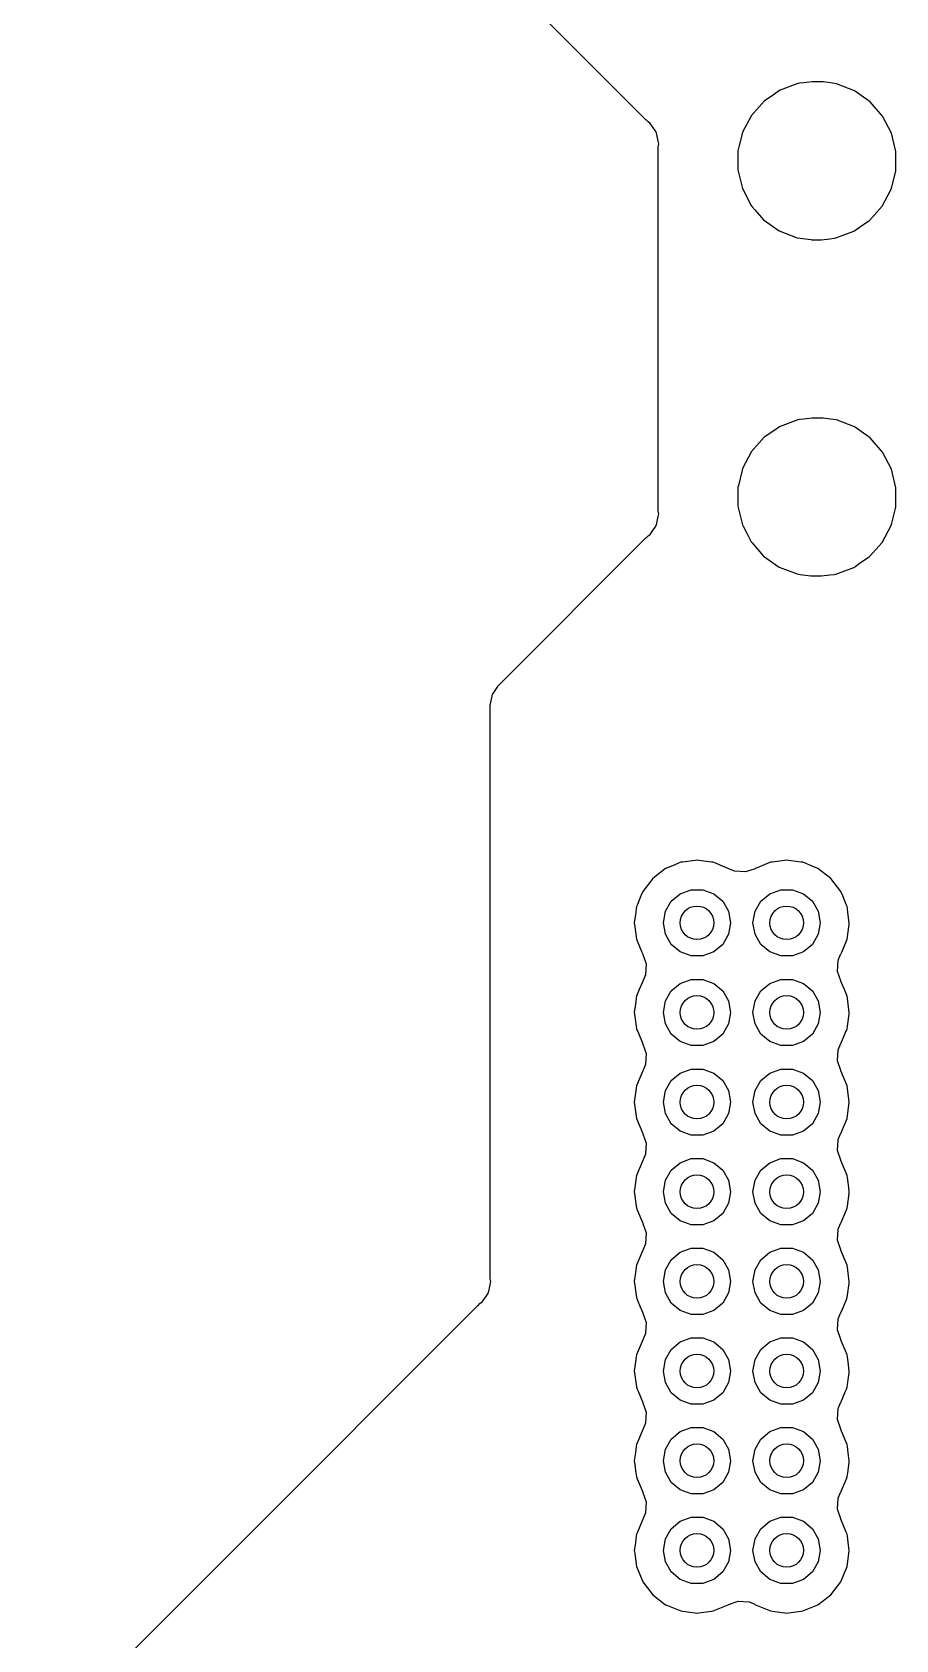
# Model space of a CAD drawing. Extents: x 0.99 to 4.24, y -7.27 to -4.02.
# Drawn here: x 1.03 to 1.334, y -5.716 to -5.152 of the extents above; entities that cross this region are included whole.
import ezdxf

# ---------------------------------------------------------------- set-up
doc = ezdxf.new("R2010")
doc.units = 0
doc.header["$MEASUREMENT"] = 0
doc.layers.add('BLACK', color=7, linetype='CONTINUOUS')

msp = doc.modelspace()

# ---------------------------------------------------------------- linework, layer by layer
at = {"layer": 'BLACK', "linetype": 'CONTINUOUS'}
for p, q in [((1.24585, -5.18247), (1.19404, -5.13066)), ((1.29101, -5.17343), (1.28743, -5.17589)), ((1.29247, -5.17243), (1.29101, -5.17343)), ((1.29296, -5.17209), (1.29247, -5.17243)), ((1.29247, -5.17243), (1.29247, -5.17243)), ((1.29924, -5.16972), (1.29296, -5.17209)), ((1.29984, -5.16964), (1.29924, -5.16972)), ((1.30134, -5.16946), (1.29984, -5.16964)), ((1.29984, -5.16964), (1.29984, -5.16964)), ((1.30422, -5.16911), (1.30134, -5.16946)), ((1.30773, -5.16911), (1.30422, -5.16911)), ((1.30806, -5.16916), (1.30773, -5.16911)), ((1.31065, -5.1695), (1.30806, -5.16916)), ((1.30806, -5.16916), (1.30806, -5.16916)), ((1.31285, -5.16979), (1.31065, -5.1695)), ((1.31911, -5.17223), (1.31285, -5.16979)), ((1.3246, -5.17609), (1.31911, -5.17223)), ((1.28743, -5.17589), (1.28296, -5.1809)), ((1.32901, -5.18115), (1.3246, -5.17609)), ((1.24589, -5.1825), (1.24585, -5.18247)), ((1.24657, -5.18318), (1.24589, -5.1825)), ((1.24738, -5.18372), (1.24657, -5.18318)), ((1.24793, -5.18454), (1.24738, -5.18372)), ((1.24905, -5.18622), (1.24793, -5.18454)), ((1.28296, -5.1809), (1.27982, -5.18684)), ((1.33209, -5.18711), (1.32901, -5.18115)), ((1.2496, -5.18704), (1.24905, -5.18622)), ((1.24905, -5.18622), (1.24905, -5.18622)), ((1.25018, -5.18996), (1.2496, -5.18704)), ((1.25037, -5.19094), (1.25018, -5.18996)), ((1.25018, -5.18996), (1.25018, -5.18996)), ((1.27967, -5.18742), (1.27854, -5.19193)), ((1.27968, -5.18742), (1.27967, -5.18742)), ((1.27982, -5.18684), (1.27968, -5.18742)), ((1.33366, -5.19364), (1.33209, -5.18711)), ((1.25018, -5.19191), (1.25037, -5.19094)), ((1.25018, -5.19286), (1.25018, -5.19191)), ((1.25018, -5.19291), (1.25018, -5.19286)), ((1.25018, -5.3189), (1.25018, -5.19291)), ((1.27818, -5.19427), (1.27815, -5.20006)), ((1.27819, -5.19335), (1.27818, -5.19395)), ((1.27818, -5.19395), (1.27818, -5.19395)), ((1.27818, -5.19395), (1.27818, -5.19427)), ((1.27854, -5.19193), (1.27819, -5.19335)), ((1.33363, -5.19946), (1.33366, -5.19434)), ((1.33366, -5.19434), (1.33366, -5.19364)), ((1.27815, -5.20006), (1.27972, -5.20659)), ((1.33221, -5.20601), (1.33348, -5.20093)), ((1.33348, -5.20093), (1.33363, -5.20035)), ((1.33348, -5.20093), (1.33348, -5.20093)), ((1.33363, -5.20035), (1.33363, -5.19946)), ((1.27972, -5.20659), (1.2828, -5.21255)), ((1.32885, -5.2128), (1.33199, -5.20686)), ((1.33199, -5.20686), (1.33221, -5.20601)), ((1.2828, -5.21255), (1.28319, -5.21301)), ((1.28319, -5.21301), (1.28319, -5.21301)), ((1.28319, -5.21301), (1.28419, -5.21415)), ((1.32438, -5.21781), (1.32885, -5.2128)), ((1.28419, -5.21415), (1.28721, -5.21761)), ((1.28721, -5.21761), (1.2927, -5.22147)), ((1.32141, -5.21985), (1.32438, -5.21781)), ((1.2927, -5.22147), (1.29896, -5.22391)), ((1.29896, -5.22391), (1.30005, -5.22406)), ((1.30005, -5.22406), (1.30375, -5.22454)), ((1.30759, -5.22459), (1.31048, -5.22424)), ((1.31048, -5.22424), (1.31197, -5.22406)), ((1.31197, -5.22406), (1.31257, -5.22398)), ((1.31197, -5.22406), (1.31197, -5.22406)), ((1.31257, -5.22398), (1.31885, -5.22161)), ((1.31885, -5.22161), (1.31955, -5.22113)), ((1.31955, -5.22113), (1.32141, -5.21985)), ((1.30375, -5.22454), (1.30375, -5.22454)), ((1.30375, -5.22454), (1.30408, -5.22459)), ((1.30408, -5.22459), (1.30759, -5.22459)), ((1.29144, -5.29124), (1.28743, -5.294)), ((1.29247, -5.29054), (1.29144, -5.29124)), ((1.29296, -5.2902), (1.29247, -5.29054)), ((1.29247, -5.29054), (1.29247, -5.29054)), ((1.29924, -5.28783), (1.29296, -5.2902)), ((1.29984, -5.28776), (1.29924, -5.28783)), ((1.30134, -5.28757), (1.29984, -5.28776)), ((1.29984, -5.28776), (1.29984, -5.28776)), ((1.30422, -5.28722), (1.30134, -5.28757)), ((1.30773, -5.28722), (1.30422, -5.28722)), ((1.30806, -5.28727), (1.30773, -5.28722)), ((1.31072, -5.28762), (1.30806, -5.28727)), ((1.30806, -5.28727), (1.30806, -5.28727)), ((1.31285, -5.2879), (1.31072, -5.28762)), ((1.31911, -5.29034), (1.31285, -5.2879)), ((1.3246, -5.2942), (1.31911, -5.29034)), ((1.28743, -5.294), (1.28296, -5.29901)), ((1.32901, -5.29926), (1.3246, -5.2942)), ((1.28296, -5.29901), (1.27982, -5.30495)), ((1.33209, -5.30522), (1.32901, -5.29926)), ((1.27967, -5.30553), (1.27833, -5.31088)), ((1.27968, -5.30553), (1.27967, -5.30553)), ((1.27982, -5.30495), (1.27968, -5.30553)), ((1.33366, -5.31175), (1.33209, -5.30522)), ((1.27818, -5.31259), (1.27815, -5.31817)), ((1.27819, -5.31146), (1.27818, -5.31206)), ((1.27818, -5.31206), (1.27818, -5.31206)), ((1.27818, -5.31206), (1.27818, -5.31259)), ((1.27833, -5.31088), (1.27819, -5.31146)), ((1.33363, -5.31757), (1.33366, -5.31235)), ((1.33366, -5.31235), (1.33366, -5.31175)), ((1.25018, -5.31895), (1.25018, -5.3189)), ((1.25018, -5.3199), (1.25018, -5.31895)), ((1.25037, -5.32087), (1.25018, -5.3199)), ((1.27815, -5.31817), (1.27972, -5.3247)), ((1.33221, -5.32412), (1.33348, -5.31904)), ((1.33348, -5.31904), (1.33363, -5.31846)), ((1.33348, -5.31904), (1.33348, -5.31904)), ((1.33363, -5.31846), (1.33363, -5.31757)), ((1.2485, -5.32642), (1.24905, -5.32559)), ((1.24905, -5.32559), (1.2496, -5.32478)), ((1.24905, -5.32559), (1.24905, -5.32559)), ((1.2496, -5.32478), (1.25018, -5.32185)), ((1.25018, -5.32185), (1.25037, -5.32087)), ((1.25018, -5.32185), (1.25018, -5.32185)), ((1.27972, -5.3247), (1.27999, -5.32523)), ((1.27999, -5.32523), (1.27999, -5.32523)), ((1.27999, -5.32523), (1.28126, -5.32768)), ((1.32885, -5.33091), (1.33199, -5.32497)), ((1.33199, -5.32497), (1.33221, -5.32412)), ((1.19404, -5.38115), (1.24585, -5.32934)), ((1.24585, -5.32934), (1.24589, -5.32931)), ((1.24589, -5.32931), (1.24657, -5.32863)), ((1.24657, -5.32863), (1.24738, -5.32809)), ((1.24738, -5.32809), (1.2485, -5.32642)), ((1.28126, -5.32768), (1.2828, -5.33067)), ((1.2828, -5.33067), (1.28319, -5.33112)), ((1.28319, -5.33112), (1.28319, -5.33112)), ((1.28319, -5.33112), (1.28444, -5.33255)), ((1.32438, -5.33592), (1.32885, -5.33091)), ((1.28444, -5.33255), (1.28721, -5.33572)), ((1.28721, -5.33572), (1.2927, -5.33958)), ((1.3208, -5.33838), (1.32438, -5.33592)), ((1.2927, -5.33958), (1.29896, -5.34202)), ((1.29896, -5.34202), (1.30005, -5.34217)), ((1.30005, -5.34217), (1.30375, -5.34265)), ((1.30375, -5.34265), (1.30375, -5.34265)), ((1.30375, -5.34265), (1.30408, -5.3427)), ((1.30408, -5.3427), (1.30759, -5.3427)), ((1.30759, -5.3427), (1.31048, -5.34235)), ((1.31048, -5.34235), (1.31197, -5.34217)), ((1.31197, -5.34217), (1.31257, -5.34209)), ((1.31197, -5.34217), (1.31197, -5.34217)), ((1.31257, -5.34209), (1.31885, -5.33972)), ((1.31885, -5.33972), (1.31955, -5.33924)), ((1.31955, -5.33924), (1.3208, -5.33838)), ((1.19188, -5.38439), (1.19404, -5.38115)), ((1.19112, -5.3882), (1.19188, -5.38439)), ((1.19112, -5.58858), (1.19112, -5.3882)), ((1.25574, -5.44427), (1.25277, -5.4455)), ((1.25748, -5.44355), (1.25574, -5.44427)), ((1.25808, -5.4433), (1.25748, -5.44355)), ((1.25748, -5.44355), (1.25748, -5.44355)), ((1.25873, -5.44321), (1.25808, -5.4433)), ((1.26313, -5.44263), (1.25873, -5.44321)), ((1.25873, -5.44321), (1.25873, -5.44321)), ((1.26378, -5.44255), (1.26313, -5.44263)), ((1.26443, -5.44263), (1.26378, -5.44255)), ((1.26883, -5.44321), (1.26443, -5.44263)), ((1.26948, -5.4433), (1.26883, -5.44321)), ((1.26883, -5.44321), (1.26883, -5.44321)), ((1.27008, -5.44355), (1.26948, -5.4433)), ((1.27273, -5.44464), (1.27008, -5.44355)), ((1.27008, -5.44355), (1.27008, -5.44355)), ((1.27479, -5.4455), (1.27273, -5.44464)), ((1.28897, -5.44355), (1.28487, -5.44525)), ((1.28958, -5.4433), (1.28897, -5.44355)), ((1.28897, -5.44355), (1.28897, -5.44355)), ((1.29022, -5.44321), (1.28958, -5.4433)), ((1.29463, -5.44263), (1.29022, -5.44321)), ((1.29022, -5.44321), (1.29022, -5.44321)), ((1.29528, -5.44255), (1.29463, -5.44263)), ((1.29592, -5.44263), (1.29528, -5.44255)), ((1.30033, -5.44321), (1.29592, -5.44263)), ((1.30097, -5.4433), (1.30033, -5.44321)), ((1.30033, -5.44321), (1.30033, -5.44321)), ((1.30158, -5.44355), (1.30097, -5.4433)), ((1.30423, -5.44464), (1.30158, -5.44355)), ((1.30158, -5.44355), (1.30158, -5.44355)), ((1.30629, -5.4455), (1.30423, -5.44464)), ((1.24821, -5.449), (1.24471, -5.45356)), ((1.25277, -5.4455), (1.24821, -5.449)), ((1.27496, -5.44563), (1.27479, -5.4455)), ((1.27695, -5.44645), (1.27496, -5.44563)), ((1.28083, -5.44671), (1.27695, -5.44645)), ((1.28417, -5.44557), (1.28083, -5.44671)), ((1.28427, -5.4455), (1.28417, -5.44557)), ((1.28487, -5.44525), (1.28427, -5.4455)), ((1.31085, -5.449), (1.30629, -5.4455)), ((1.31434, -5.45356), (1.31085, -5.449)), ((1.24406, -5.45512), (1.24283, -5.4581)), ((1.24471, -5.45356), (1.24406, -5.45512)), ((1.25473, -5.45697), (1.25787, -5.45434)), ((1.25787, -5.45434), (1.26173, -5.45294)), ((1.26173, -5.45294), (1.26583, -5.45294)), ((1.26583, -5.45294), (1.26969, -5.45434)), ((1.26969, -5.45434), (1.27283, -5.45697)), ((1.28623, -5.45697), (1.28937, -5.45434)), ((1.28937, -5.45434), (1.29322, -5.45294)), ((1.29322, -5.45294), (1.29733, -5.45294)), ((1.29733, -5.45294), (1.30118, -5.45434)), ((1.30118, -5.45434), (1.30432, -5.45697)), ((1.31499, -5.45512), (1.31434, -5.45356)), ((1.31623, -5.4581), (1.31499, -5.45512)), ((1.24224, -5.46094), (1.24176, -5.46457)), ((1.24243, -5.45952), (1.24224, -5.46094)), ((1.24251, -5.45887), (1.24243, -5.45952)), ((1.24243, -5.45952), (1.24243, -5.45952)), ((1.24283, -5.4581), (1.24251, -5.45887)), ((1.25197, -5.46457), (1.25268, -5.46053)), ((1.25268, -5.46053), (1.25473, -5.45697)), ((1.27283, -5.45697), (1.27488, -5.46053)), ((1.27488, -5.46053), (1.27559, -5.46457)), ((1.28346, -5.46457), (1.28418, -5.46053)), ((1.28418, -5.46053), (1.28623, -5.45697)), ((1.30432, -5.45697), (1.30637, -5.46053)), ((1.30637, -5.46053), (1.30709, -5.46457)), ((1.31654, -5.45887), (1.31623, -5.4581)), ((1.31663, -5.45952), (1.31654, -5.45887)), ((1.31682, -5.46094), (1.31663, -5.45952)), ((1.31663, -5.45952), (1.31663, -5.45952)), ((1.31729, -5.46457), (1.31682, -5.46094)), ((1.24176, -5.46457), (1.24185, -5.46521)), ((1.24185, -5.46521), (1.24229, -5.46861)), ((1.25268, -5.46861), (1.25197, -5.46457)), ((1.27559, -5.46457), (1.27488, -5.46861)), ((1.28418, -5.46861), (1.28346, -5.46457)), ((1.30709, -5.46457), (1.30637, -5.46861)), ((1.31676, -5.46861), (1.31721, -5.46521)), ((1.31721, -5.46521), (1.31729, -5.46457)), ((1.24229, -5.46861), (1.24251, -5.47027)), ((1.24251, -5.47027), (1.24276, -5.47087)), ((1.24276, -5.47087), (1.24276, -5.47087)), ((1.24276, -5.47087), (1.24443, -5.4749)), ((1.25473, -5.47216), (1.25268, -5.46861)), ((1.25787, -5.4748), (1.25473, -5.47216)), ((1.27283, -5.47216), (1.26969, -5.4748)), ((1.27488, -5.46861), (1.27283, -5.47216)), ((1.28623, -5.47216), (1.28418, -5.46861)), ((1.28937, -5.4748), (1.28623, -5.47216)), ((1.30432, -5.47216), (1.30118, -5.4748)), ((1.30637, -5.46861), (1.30432, -5.47216)), ((1.31462, -5.4749), (1.31629, -5.47087)), ((1.31629, -5.47087), (1.31654, -5.47027)), ((1.31629, -5.47087), (1.31629, -5.47087)), ((1.31654, -5.47027), (1.31676, -5.46861)), ((1.24443, -5.4749), (1.24471, -5.47558)), ((1.24471, -5.47558), (1.24478, -5.47567)), ((1.24478, -5.47567), (1.24592, -5.47901)), ((1.26173, -5.4762), (1.25787, -5.4748)), ((1.26583, -5.4762), (1.26173, -5.4762)), ((1.26969, -5.4748), (1.26583, -5.4762)), ((1.29322, -5.4762), (1.28937, -5.4748)), ((1.29733, -5.4762), (1.29322, -5.4762)), ((1.30118, -5.4748), (1.29733, -5.4762)), ((1.31314, -5.48162), (1.31339, -5.47774)), ((1.31339, -5.47774), (1.31422, -5.47574)), ((1.31422, -5.47574), (1.31434, -5.47558)), ((1.31434, -5.47558), (1.31462, -5.4749)), ((1.24566, -5.48289), (1.24484, -5.48489)), ((1.24592, -5.47901), (1.24566, -5.48289)), ((1.31427, -5.48496), (1.31314, -5.48162)), ((1.24348, -5.48802), (1.24251, -5.49036)), ((1.24446, -5.48566), (1.24348, -5.48802)), ((1.24471, -5.48505), (1.24446, -5.48566)), ((1.24446, -5.48566), (1.24446, -5.48566)), ((1.24484, -5.48489), (1.24471, -5.48505)), ((1.25268, -5.49202), (1.25473, -5.48847)), ((1.25473, -5.48847), (1.25787, -5.48583)), ((1.25787, -5.48583), (1.26173, -5.48443)), ((1.26173, -5.48443), (1.26583, -5.48443)), ((1.26583, -5.48443), (1.26969, -5.48583)), ((1.26969, -5.48583), (1.27283, -5.48847)), ((1.27283, -5.48847), (1.27488, -5.49202)), ((1.28418, -5.49202), (1.28623, -5.48847)), ((1.28623, -5.48847), (1.28937, -5.48583)), ((1.28937, -5.48583), (1.29322, -5.48443)), ((1.29322, -5.48443), (1.29733, -5.48443)), ((1.29733, -5.48443), (1.30118, -5.48583)), ((1.30118, -5.48583), (1.30432, -5.48847)), ((1.30432, -5.48847), (1.30637, -5.49202)), ((1.31434, -5.48505), (1.31427, -5.48496)), ((1.31459, -5.48566), (1.31434, -5.48505)), ((1.31557, -5.48802), (1.31459, -5.48566)), ((1.31459, -5.48566), (1.31459, -5.48566)), ((1.31654, -5.49036), (1.31557, -5.48802)), ((1.24215, -5.4931), (1.24176, -5.49606)), ((1.24243, -5.49101), (1.24215, -5.4931)), ((1.24251, -5.49036), (1.24243, -5.49101)), ((1.24243, -5.49101), (1.24243, -5.49101)), ((1.25197, -5.49606), (1.25268, -5.49202)), ((1.27488, -5.49202), (1.27559, -5.49606)), ((1.28346, -5.49606), (1.28418, -5.49202)), ((1.30637, -5.49202), (1.30709, -5.49606)), ((1.31663, -5.49101), (1.31654, -5.49036)), ((1.3169, -5.4931), (1.31663, -5.49101)), ((1.31663, -5.49101), (1.31663, -5.49101)), ((1.31729, -5.49606), (1.3169, -5.4931)), ((1.24176, -5.49606), (1.24185, -5.49671)), ((1.24185, -5.49671), (1.2424, -5.50089)), ((1.2424, -5.50089), (1.24251, -5.50176)), ((1.25268, -5.5001), (1.25197, -5.49606)), ((1.25473, -5.50365), (1.25268, -5.5001)), ((1.27488, -5.5001), (1.27283, -5.50365)), ((1.27559, -5.49606), (1.27488, -5.5001)), ((1.28418, -5.5001), (1.28346, -5.49606)), ((1.28623, -5.50365), (1.28418, -5.5001)), ((1.30637, -5.5001), (1.30432, -5.50365)), ((1.30709, -5.49606), (1.30637, -5.5001)), ((1.31654, -5.50176), (1.31666, -5.50089)), ((1.31666, -5.50089), (1.31721, -5.49671)), ((1.31721, -5.49671), (1.31729, -5.49606)), ((1.24251, -5.50176), (1.24276, -5.50237)), ((1.24276, -5.50237), (1.24276, -5.50237)), ((1.24276, -5.50237), (1.24294, -5.50279)), ((1.24294, -5.50279), (1.24471, -5.50707)), ((1.25787, -5.50629), (1.25473, -5.50365)), ((1.26173, -5.50769), (1.25787, -5.50629)), ((1.26969, -5.50629), (1.26583, -5.50769)), ((1.27283, -5.50365), (1.26969, -5.50629)), ((1.28937, -5.50629), (1.28623, -5.50365)), ((1.29322, -5.50769), (1.28937, -5.50629)), ((1.30118, -5.50629), (1.29733, -5.50769)), ((1.30432, -5.50365), (1.30118, -5.50629)), ((1.31434, -5.50707), (1.31612, -5.50279)), ((1.31612, -5.50279), (1.31629, -5.50237)), ((1.31629, -5.50237), (1.31654, -5.50176)), ((1.31629, -5.50237), (1.31629, -5.50237)), ((1.24471, -5.50707), (1.24478, -5.50717)), ((1.24478, -5.50717), (1.24592, -5.51051)), ((1.24592, -5.51051), (1.24566, -5.51439)), ((1.26583, -5.50769), (1.26173, -5.50769)), ((1.29733, -5.50769), (1.29322, -5.50769)), ((1.31314, -5.51311), (1.31339, -5.50923)), ((1.31339, -5.50923), (1.31422, -5.50724)), ((1.31422, -5.50724), (1.31434, -5.50707)), ((1.24471, -5.51655), (1.24251, -5.52186)), ((1.24484, -5.51638), (1.24471, -5.51655)), ((1.24566, -5.51439), (1.24484, -5.51638)), ((1.25473, -5.51997), (1.25787, -5.51733)), ((1.25787, -5.51733), (1.26173, -5.51593)), ((1.26173, -5.51593), (1.26583, -5.51593)), ((1.26583, -5.51593), (1.26969, -5.51733)), ((1.26969, -5.51733), (1.27283, -5.51997)), ((1.28623, -5.51997), (1.28937, -5.51733)), ((1.28937, -5.51733), (1.29322, -5.51593)), ((1.29322, -5.51593), (1.29733, -5.51593)), ((1.29733, -5.51593), (1.30118, -5.51733)), ((1.30118, -5.51733), (1.30432, -5.51997)), ((1.31427, -5.51645), (1.31314, -5.51311)), ((1.31434, -5.51655), (1.31427, -5.51645)), ((1.31654, -5.52186), (1.31434, -5.51655)), ((1.24251, -5.52186), (1.24176, -5.52756)), ((1.25197, -5.52756), (1.25268, -5.52352)), ((1.25268, -5.52352), (1.25473, -5.51997)), ((1.27283, -5.51997), (1.27488, -5.52352)), ((1.27488, -5.52352), (1.27559, -5.52756)), ((1.28346, -5.52756), (1.28418, -5.52352)), ((1.28418, -5.52352), (1.28623, -5.51997)), ((1.30432, -5.51997), (1.30637, -5.52352)), ((1.30637, -5.52352), (1.30709, -5.52756)), ((1.31729, -5.52756), (1.31654, -5.52186)), ((1.24176, -5.52756), (1.24251, -5.53326)), ((1.25268, -5.5316), (1.25197, -5.52756)), ((1.27559, -5.52756), (1.27488, -5.5316)), ((1.28418, -5.5316), (1.28346, -5.52756)), ((1.30709, -5.52756), (1.30637, -5.5316)), ((1.31654, -5.53326), (1.31729, -5.52756)), ((1.24251, -5.53326), (1.24471, -5.53857)), ((1.25473, -5.53515), (1.25268, -5.5316)), ((1.27488, -5.5316), (1.27283, -5.53515)), ((1.28623, -5.53515), (1.28418, -5.5316)), ((1.30637, -5.5316), (1.30432, -5.53515)), ((1.31434, -5.53857), (1.31654, -5.53326)), ((1.24471, -5.53857), (1.24478, -5.53866)), ((1.24478, -5.53866), (1.24592, -5.54201)), ((1.25787, -5.53779), (1.25473, -5.53515)), ((1.26173, -5.53919), (1.25787, -5.53779)), ((1.26583, -5.53919), (1.26173, -5.53919)), ((1.26969, -5.53779), (1.26583, -5.53919)), ((1.27283, -5.53515), (1.26969, -5.53779)), ((1.28937, -5.53779), (1.28623, -5.53515)), ((1.29322, -5.53919), (1.28937, -5.53779)), ((1.29733, -5.53919), (1.29322, -5.53919)), ((1.30118, -5.53779), (1.29733, -5.53919)), ((1.30432, -5.53515), (1.30118, -5.53779)), ((1.31339, -5.54073), (1.31422, -5.53874)), ((1.31422, -5.53874), (1.31434, -5.53857)), ((1.24566, -5.54589), (1.24484, -5.54788)), ((1.24592, -5.54201), (1.24566, -5.54589)), ((1.31314, -5.54461), (1.31339, -5.54073)), ((1.31427, -5.54795), (1.31314, -5.54461)), ((1.24471, -5.54805), (1.24251, -5.55336)), ((1.24484, -5.54788), (1.24471, -5.54805)), ((1.25268, -5.55502), (1.25473, -5.55146)), ((1.25473, -5.55146), (1.25787, -5.54883)), ((1.25787, -5.54883), (1.26173, -5.54742)), ((1.26173, -5.54742), (1.26583, -5.54742)), ((1.26583, -5.54742), (1.26969, -5.54883)), ((1.26969, -5.54883), (1.27283, -5.55146)), ((1.27283, -5.55146), (1.27488, -5.55502)), ((1.28418, -5.55502), (1.28623, -5.55146)), ((1.28623, -5.55146), (1.28937, -5.54883)), ((1.28937, -5.54883), (1.29322, -5.54742)), ((1.29322, -5.54742), (1.29733, -5.54742)), ((1.29733, -5.54742), (1.30118, -5.54883)), ((1.30118, -5.54883), (1.30432, -5.55146)), ((1.30432, -5.55146), (1.30637, -5.55502)), ((1.31434, -5.54805), (1.31427, -5.54795)), ((1.31654, -5.55336), (1.31434, -5.54805)), ((1.24196, -5.55753), (1.24176, -5.55906)), ((1.24243, -5.554), (1.24196, -5.55753)), ((1.24251, -5.55336), (1.24243, -5.554)), ((1.24243, -5.554), (1.24243, -5.554)), ((1.25197, -5.55906), (1.25268, -5.55502)), ((1.27488, -5.55502), (1.27559, -5.55906)), ((1.28346, -5.55906), (1.28418, -5.55502)), ((1.30637, -5.55502), (1.30709, -5.55906)), ((1.31663, -5.554), (1.31654, -5.55336)), ((1.31709, -5.55753), (1.31663, -5.554)), ((1.31663, -5.554), (1.31663, -5.554)), ((1.31729, -5.55906), (1.31709, -5.55753)), ((1.24176, -5.55906), (1.24185, -5.5597)), ((1.24185, -5.5597), (1.24242, -5.56407)), ((1.25268, -5.56309), (1.25197, -5.55906)), ((1.25473, -5.56665), (1.25268, -5.56309)), ((1.27488, -5.56309), (1.27283, -5.56665)), ((1.27559, -5.55906), (1.27488, -5.56309)), ((1.28418, -5.56309), (1.28346, -5.55906)), ((1.28623, -5.56665), (1.28418, -5.56309)), ((1.30637, -5.56309), (1.30432, -5.56665)), ((1.30709, -5.55906), (1.30637, -5.56309)), ((1.31663, -5.56407), (1.31721, -5.5597)), ((1.31721, -5.5597), (1.31729, -5.55906)), ((1.24242, -5.56407), (1.24251, -5.56475)), ((1.24251, -5.56475), (1.24276, -5.56536)), ((1.24276, -5.56536), (1.24276, -5.56536)), ((1.24276, -5.56536), (1.2437, -5.56763)), ((1.2437, -5.56763), (1.24471, -5.57006)), ((1.25787, -5.56928), (1.25473, -5.56665)), ((1.27283, -5.56665), (1.26969, -5.56928)), ((1.28937, -5.56928), (1.28623, -5.56665)), ((1.30432, -5.56665), (1.30118, -5.56928)), ((1.31434, -5.57006), (1.31536, -5.56763)), ((1.31536, -5.56763), (1.31629, -5.56536)), ((1.31629, -5.56536), (1.31654, -5.56475)), ((1.31629, -5.56536), (1.31629, -5.56536)), ((1.31654, -5.56475), (1.31663, -5.56407)), ((1.24471, -5.57006), (1.24478, -5.57016)), ((1.24478, -5.57016), (1.24592, -5.5735)), ((1.24592, -5.5735), (1.24566, -5.57738)), ((1.26173, -5.57069), (1.25787, -5.56928)), ((1.26583, -5.57069), (1.26173, -5.57069)), ((1.26969, -5.56928), (1.26583, -5.57069)), ((1.29322, -5.57069), (1.28937, -5.56928)), ((1.29733, -5.57069), (1.29322, -5.57069)), ((1.30118, -5.56928), (1.29733, -5.57069)), ((1.31314, -5.5761), (1.31339, -5.57223)), ((1.31339, -5.57223), (1.31422, -5.57023)), ((1.31422, -5.57023), (1.31434, -5.57006)), ((1.24446, -5.58014), (1.24284, -5.58405)), ((1.24471, -5.57954), (1.24446, -5.58014)), ((1.24446, -5.58014), (1.24446, -5.58014)), ((1.24484, -5.57937), (1.24471, -5.57954)), ((1.24566, -5.57738), (1.24484, -5.57937)), ((1.25787, -5.58032), (1.26173, -5.57892)), ((1.26173, -5.57892), (1.26583, -5.57892)), ((1.26583, -5.57892), (1.26969, -5.58032)), ((1.28937, -5.58032), (1.29322, -5.57892)), ((1.29322, -5.57892), (1.29733, -5.57892)), ((1.29733, -5.57892), (1.30118, -5.58032)), ((1.31427, -5.57945), (1.31314, -5.5761)), ((1.31434, -5.57954), (1.31427, -5.57945)), ((1.31459, -5.58014), (1.31434, -5.57954)), ((1.31621, -5.58405), (1.31459, -5.58014)), ((1.31459, -5.58014), (1.31459, -5.58014)), ((1.24243, -5.5855), (1.24227, -5.58665)), ((1.24251, -5.58485), (1.24243, -5.5855)), ((1.24243, -5.5855), (1.24243, -5.5855)), ((1.24284, -5.58405), (1.24251, -5.58485)), ((1.25268, -5.58651), (1.25473, -5.58296)), ((1.25473, -5.58296), (1.25787, -5.58032)), ((1.26969, -5.58032), (1.27283, -5.58296)), ((1.27283, -5.58296), (1.27488, -5.58651)), ((1.28418, -5.58651), (1.28623, -5.58296)), ((1.28623, -5.58296), (1.28937, -5.58032)), ((1.30118, -5.58032), (1.30432, -5.58296)), ((1.30432, -5.58296), (1.30637, -5.58651)), ((1.31654, -5.58485), (1.31621, -5.58405)), ((1.31663, -5.5855), (1.31654, -5.58485)), ((1.31678, -5.58665), (1.31663, -5.5855)), ((1.31663, -5.5855), (1.31663, -5.5855)), ((1.19105, -5.59192), (1.19112, -5.59154)), ((1.19113, -5.58863), (1.19112, -5.58858)), ((1.19112, -5.59154), (1.19113, -5.59151)), ((1.19113, -5.58959), (1.19113, -5.58863)), ((1.19132, -5.59055), (1.19113, -5.58959)), ((1.19113, -5.59151), (1.19132, -5.59055)), ((1.24227, -5.58665), (1.24176, -5.59055)), ((1.24176, -5.59055), (1.24185, -5.5912)), ((1.24185, -5.5912), (1.2424, -5.59538)), ((1.25197, -5.59055), (1.25268, -5.58651)), ((1.25268, -5.59459), (1.25197, -5.59055)), ((1.27488, -5.58651), (1.27559, -5.59055)), ((1.27559, -5.59055), (1.27488, -5.59459)), ((1.28346, -5.59055), (1.28418, -5.58651)), ((1.28418, -5.59459), (1.28346, -5.59055)), ((1.30637, -5.58651), (1.30709, -5.59055)), ((1.30709, -5.59055), (1.30637, -5.59459)), ((1.31666, -5.59538), (1.31721, -5.5912)), ((1.31729, -5.59055), (1.31678, -5.58665)), ((1.31721, -5.5912), (1.31729, -5.59055)), ((1.18833, -5.59777), (1.18895, -5.59684)), ((1.18895, -5.59684), (1.18901, -5.59676)), ((1.18901, -5.59676), (1.19, -5.59528)), ((1.19, -5.59528), (1.19054, -5.59446)), ((1.19, -5.59528), (1.19, -5.59528)), ((1.19054, -5.59446), (1.19105, -5.59192)), ((1.19105, -5.59192), (1.19105, -5.59192)), ((1.19105, -5.59192), (1.19105, -5.59192)), ((1.2424, -5.59538), (1.24251, -5.59625)), ((1.24251, -5.59625), (1.24276, -5.59685)), ((1.24276, -5.59685), (1.24276, -5.59685)), ((1.24276, -5.59685), (1.24383, -5.59944)), ((1.25473, -5.59814), (1.25268, -5.59459)), ((1.27488, -5.59459), (1.27283, -5.59814)), ((1.28623, -5.59814), (1.28418, -5.59459)), ((1.30637, -5.59459), (1.30432, -5.59814)), ((1.31522, -5.59944), (1.31629, -5.59685)), ((1.31629, -5.59685), (1.31654, -5.59625)), ((1.31629, -5.59685), (1.31629, -5.59685)), ((1.31654, -5.59625), (1.31666, -5.59538)), ((1.10078, -5.68504), (1.1868, -5.59903)), ((1.1868, -5.59903), (1.18683, -5.599)), ((1.18683, -5.599), (1.18751, -5.59832)), ((1.18751, -5.59832), (1.18833, -5.59777)), ((1.24383, -5.59944), (1.24471, -5.60156)), ((1.24471, -5.60156), (1.24478, -5.60166)), ((1.24478, -5.60166), (1.24592, -5.605)), ((1.25787, -5.60078), (1.25473, -5.59814)), ((1.26173, -5.60218), (1.25787, -5.60078)), ((1.26583, -5.60218), (1.26173, -5.60218)), ((1.26969, -5.60078), (1.26583, -5.60218)), ((1.27283, -5.59814), (1.26969, -5.60078)), ((1.28937, -5.60078), (1.28623, -5.59814)), ((1.29322, -5.60218), (1.28937, -5.60078)), ((1.29733, -5.60218), (1.29322, -5.60218)), ((1.30118, -5.60078), (1.29733, -5.60218)), ((1.30432, -5.59814), (1.30118, -5.60078)), ((1.31339, -5.60372), (1.31422, -5.60173)), ((1.31422, -5.60173), (1.31434, -5.60156)), ((1.31434, -5.60156), (1.31522, -5.59944)), ((1.24592, -5.605), (1.24566, -5.60888)), ((1.31314, -5.6076), (1.31339, -5.60372)), ((1.31427, -5.61094), (1.31314, -5.6076)), ((1.24446, -5.61164), (1.24308, -5.61498)), ((1.24471, -5.61104), (1.24446, -5.61164)), ((1.24446, -5.61164), (1.24446, -5.61164)), ((1.24484, -5.61087), (1.24471, -5.61104)), ((1.24566, -5.60888), (1.24484, -5.61087)), ((1.25473, -5.61446), (1.25787, -5.61182)), ((1.25787, -5.61182), (1.26173, -5.61042)), ((1.26173, -5.61042), (1.26583, -5.61042)), ((1.26583, -5.61042), (1.26969, -5.61182)), ((1.26969, -5.61182), (1.27283, -5.61446)), ((1.28623, -5.61446), (1.28937, -5.61182)), ((1.28937, -5.61182), (1.29322, -5.61042)), ((1.29322, -5.61042), (1.29733, -5.61042)), ((1.29733, -5.61042), (1.30118, -5.61182)), ((1.30118, -5.61182), (1.30432, -5.61446)), ((1.31434, -5.61104), (1.31427, -5.61094)), ((1.31459, -5.61164), (1.31434, -5.61104)), ((1.31554, -5.61393), (1.31459, -5.61164)), ((1.31459, -5.61164), (1.31459, -5.61164)), ((1.31598, -5.61498), (1.31554, -5.61393)), ((1.24219, -5.61876), (1.24176, -5.62205)), ((1.24243, -5.617), (1.24219, -5.61876)), ((1.24251, -5.61635), (1.24243, -5.617)), ((1.24243, -5.617), (1.24243, -5.617)), ((1.24308, -5.61498), (1.24251, -5.61635)), ((1.25197, -5.62205), (1.25268, -5.61801)), ((1.25268, -5.61801), (1.25473, -5.61446)), ((1.27283, -5.61446), (1.27488, -5.61801)), ((1.27488, -5.61801), (1.27559, -5.62205)), ((1.28346, -5.62205), (1.28418, -5.61801)), ((1.28418, -5.61801), (1.28623, -5.61446)), ((1.30432, -5.61446), (1.30637, -5.61801)), ((1.30637, -5.61801), (1.30709, -5.62205)), ((1.31654, -5.61635), (1.31598, -5.61498)), ((1.31663, -5.617), (1.31654, -5.61635)), ((1.31686, -5.61876), (1.31663, -5.617)), ((1.31663, -5.617), (1.31663, -5.617)), ((1.31729, -5.62205), (1.31686, -5.61876)), ((1.24176, -5.62205), (1.24185, -5.62269)), ((1.24185, -5.62269), (1.24238, -5.62674)), ((1.25268, -5.62609), (1.25197, -5.62205)), ((1.27559, -5.62205), (1.27488, -5.62609)), ((1.28418, -5.62609), (1.28346, -5.62205)), ((1.30709, -5.62205), (1.30637, -5.62609)), ((1.31668, -5.62674), (1.31721, -5.62269)), ((1.31721, -5.62269), (1.31729, -5.62205)), ((1.24238, -5.62674), (1.24251, -5.62775)), ((1.24251, -5.62775), (1.24276, -5.62835)), ((1.24276, -5.62835), (1.24276, -5.62835)), ((1.24276, -5.62835), (1.24307, -5.62909)), ((1.24307, -5.62909), (1.24471, -5.63306)), ((1.25473, -5.62964), (1.25268, -5.62609)), ((1.25787, -5.63228), (1.25473, -5.62964)), ((1.27283, -5.62964), (1.26969, -5.63228)), ((1.27488, -5.62609), (1.27283, -5.62964)), ((1.28623, -5.62964), (1.28418, -5.62609)), ((1.28937, -5.63228), (1.28623, -5.62964)), ((1.30432, -5.62964), (1.30118, -5.63228)), ((1.30637, -5.62609), (1.30432, -5.62964)), ((1.31434, -5.63306), (1.31599, -5.62909)), ((1.31599, -5.62909), (1.31629, -5.62835)), ((1.31629, -5.62835), (1.31654, -5.62775)), ((1.31629, -5.62835), (1.31629, -5.62835)), ((1.31654, -5.62775), (1.31668, -5.62674)), ((1.24471, -5.63306), (1.24478, -5.63315)), ((1.24478, -5.63315), (1.24592, -5.6365)), ((1.24592, -5.6365), (1.24566, -5.64037)), ((1.26173, -5.63368), (1.25787, -5.63228)), ((1.26583, -5.63368), (1.26173, -5.63368)), ((1.26969, -5.63228), (1.26583, -5.63368)), ((1.29322, -5.63368), (1.28937, -5.63228)), ((1.29733, -5.63368), (1.29322, -5.63368)), ((1.30118, -5.63228), (1.29733, -5.63368)), ((1.31314, -5.6391), (1.31339, -5.63522)), ((1.31339, -5.63522), (1.31422, -5.63322)), ((1.31422, -5.63322), (1.31434, -5.63306)), ((1.24484, -5.64237), (1.24471, -5.64253)), ((1.24566, -5.64037), (1.24484, -5.64237)), ((1.25787, -5.64331), (1.26173, -5.64191)), ((1.26173, -5.64191), (1.26583, -5.64191)), ((1.26583, -5.64191), (1.26969, -5.64331)), ((1.28937, -5.64331), (1.29322, -5.64191)), ((1.29322, -5.64191), (1.29733, -5.64191)), ((1.29733, -5.64191), (1.30118, -5.64331)), ((1.31427, -5.64244), (1.31314, -5.6391)), ((1.24251, -5.64784), (1.24243, -5.64849)), ((1.24296, -5.64676), (1.24251, -5.64784)), ((1.24446, -5.64314), (1.24296, -5.64676)), ((1.24471, -5.64253), (1.24446, -5.64314)), ((1.24446, -5.64314), (1.24446, -5.64314)), ((1.25268, -5.6495), (1.25473, -5.64595)), ((1.25473, -5.64595), (1.25787, -5.64331)), ((1.26969, -5.64331), (1.27283, -5.64595)), ((1.27283, -5.64595), (1.27488, -5.6495)), ((1.28418, -5.6495), (1.28623, -5.64595)), ((1.28623, -5.64595), (1.28937, -5.64331)), ((1.30118, -5.64331), (1.30432, -5.64595)), ((1.30432, -5.64595), (1.30637, -5.6495)), ((1.31434, -5.64253), (1.31427, -5.64244)), ((1.31459, -5.64314), (1.31434, -5.64253)), ((1.3161, -5.64676), (1.31459, -5.64314)), ((1.31459, -5.64314), (1.31459, -5.64314)), ((1.31654, -5.64784), (1.3161, -5.64676)), ((1.31663, -5.64849), (1.31654, -5.64784)), ((1.24213, -5.65076), (1.24176, -5.65354)), ((1.24176, -5.65354), (1.24185, -5.65419)), ((1.24243, -5.64849), (1.24213, -5.65076)), ((1.24243, -5.64849), (1.24243, -5.64849)), ((1.25197, -5.65354), (1.25268, -5.6495)), ((1.25268, -5.65758), (1.25197, -5.65354)), ((1.27488, -5.6495), (1.27559, -5.65354)), ((1.27559, -5.65354), (1.27488, -5.65758)), ((1.28346, -5.65354), (1.28418, -5.6495)), ((1.28418, -5.65758), (1.28346, -5.65354)), ((1.30637, -5.6495), (1.30709, -5.65354)), ((1.30709, -5.65354), (1.30637, -5.65758)), ((1.31693, -5.65076), (1.31663, -5.64849)), ((1.31663, -5.64849), (1.31663, -5.64849)), ((1.31729, -5.65354), (1.31693, -5.65076)), ((1.31721, -5.65419), (1.31729, -5.65354)), ((1.24185, -5.65419), (1.24232, -5.6578)), ((1.24232, -5.6578), (1.24251, -5.65924)), ((1.24251, -5.65924), (1.24276, -5.65985)), ((1.25473, -5.66114), (1.25268, -5.65758)), ((1.27488, -5.65758), (1.27283, -5.66114)), ((1.28623, -5.66114), (1.28418, -5.65758)), ((1.30637, -5.65758), (1.30432, -5.66114)), ((1.31629, -5.65985), (1.31654, -5.65924)), ((1.31654, -5.65924), (1.31673, -5.6578)), ((1.31673, -5.6578), (1.31721, -5.65419)), ((1.24276, -5.65985), (1.24276, -5.65985)), ((1.24276, -5.65985), (1.24446, -5.66395)), ((1.24446, -5.66395), (1.24471, -5.66455)), ((1.24471, -5.66455), (1.24478, -5.66465)), ((1.24478, -5.66465), (1.24592, -5.66799)), ((1.25787, -5.66377), (1.25473, -5.66114)), ((1.26173, -5.66517), (1.25787, -5.66377)), ((1.26969, -5.66377), (1.26583, -5.66517)), ((1.27283, -5.66114), (1.26969, -5.66377)), ((1.28937, -5.66377), (1.28623, -5.66114)), ((1.29322, -5.66517), (1.28937, -5.66377)), ((1.30118, -5.66377), (1.29733, -5.66517)), ((1.30432, -5.66114), (1.30118, -5.66377)), ((1.31339, -5.66671), (1.31422, -5.66472)), ((1.31422, -5.66472), (1.31434, -5.66455)), ((1.31434, -5.66455), (1.31459, -5.66395)), ((1.31459, -5.66395), (1.31629, -5.65985)), ((1.31629, -5.65985), (1.31629, -5.65985)), ((1.24592, -5.66799), (1.24566, -5.67187)), ((1.26583, -5.66517), (1.26173, -5.66517)), ((1.29733, -5.66517), (1.29322, -5.66517)), ((1.31314, -5.67059), (1.31339, -5.66671)), ((1.31427, -5.67393), (1.31314, -5.67059)), ((1.24446, -5.67463), (1.24282, -5.67861)), ((1.24471, -5.67403), (1.24446, -5.67463)), ((1.24446, -5.67463), (1.24446, -5.67463)), ((1.24484, -5.67386), (1.24471, -5.67403)), ((1.24566, -5.67187), (1.24484, -5.67386)), ((1.25473, -5.67745), (1.25787, -5.67481)), ((1.25787, -5.67481), (1.26173, -5.67341)), ((1.26173, -5.67341), (1.26583, -5.67341)), ((1.26583, -5.67341), (1.26969, -5.67481)), ((1.26969, -5.67481), (1.27283, -5.67745)), ((1.28623, -5.67745), (1.28937, -5.67481)), ((1.28937, -5.67481), (1.29322, -5.67341)), ((1.29322, -5.67341), (1.29733, -5.67341)), ((1.29733, -5.67341), (1.30118, -5.67481)), ((1.30118, -5.67481), (1.30432, -5.67745)), ((1.31434, -5.67403), (1.31427, -5.67393)), ((1.31459, -5.67463), (1.31434, -5.67403)), ((1.31624, -5.67861), (1.31459, -5.67463)), ((1.31459, -5.67463), (1.31459, -5.67463)), ((1.24243, -5.67999), (1.24201, -5.68316)), ((1.24251, -5.67934), (1.24243, -5.67999)), ((1.24243, -5.67999), (1.24243, -5.67999)), ((1.24282, -5.67861), (1.24251, -5.67934)), ((1.25197, -5.68504), (1.25268, -5.681)), ((1.25268, -5.681), (1.25473, -5.67745)), ((1.27283, -5.67745), (1.27488, -5.681)), ((1.27488, -5.681), (1.27559, -5.68504)), ((1.28346, -5.68504), (1.28418, -5.681)), ((1.28418, -5.681), (1.28623, -5.67745)), ((1.30432, -5.67745), (1.30637, -5.681)), ((1.30637, -5.681), (1.30709, -5.68504)), ((1.31654, -5.67934), (1.31624, -5.67861)), ((1.31663, -5.67999), (1.31654, -5.67934)), ((1.31705, -5.68316), (1.31663, -5.67999)), ((1.31663, -5.67999), (1.31663, -5.67999)), ((1.03016, -5.75566), (1.10078, -5.68504)), ((1.24201, -5.68316), (1.24176, -5.68504)), ((1.24176, -5.68504), (1.24189, -5.68604)), ((1.24189, -5.68604), (1.2424, -5.68986)), ((1.25268, -5.68908), (1.25197, -5.68504)), ((1.27559, -5.68504), (1.27488, -5.68908)), ((1.28418, -5.68908), (1.28346, -5.68504)), ((1.30709, -5.68504), (1.30637, -5.68908)), ((1.31666, -5.68986), (1.31716, -5.68604)), ((1.31729, -5.68504), (1.31705, -5.68316)), ((1.31716, -5.68604), (1.31729, -5.68504)), ((1.2424, -5.68986), (1.24251, -5.69074)), ((1.24251, -5.69074), (1.24276, -5.69134)), ((1.24276, -5.69134), (1.24276, -5.69134)), ((1.24276, -5.69134), (1.24344, -5.69298)), ((1.24344, -5.69298), (1.24471, -5.69605)), ((1.25473, -5.69263), (1.25268, -5.68908)), ((1.25787, -5.69527), (1.25473, -5.69263)), ((1.27283, -5.69263), (1.26969, -5.69527)), ((1.27488, -5.68908), (1.27283, -5.69263)), ((1.28623, -5.69263), (1.28418, -5.68908)), ((1.28937, -5.69527), (1.28623, -5.69263)), ((1.30432, -5.69263), (1.30118, -5.69527)), ((1.30637, -5.68908), (1.30432, -5.69263)), ((1.31434, -5.69605), (1.31562, -5.69298)), ((1.31562, -5.69298), (1.31629, -5.69134)), ((1.31629, -5.69134), (1.31654, -5.69074)), ((1.31629, -5.69134), (1.31629, -5.69134)), ((1.31654, -5.69074), (1.31666, -5.68986)), ((1.24471, -5.69605), (1.24821, -5.70061)), ((1.26173, -5.69667), (1.25787, -5.69527)), ((1.26583, -5.69667), (1.26173, -5.69667)), ((1.26969, -5.69527), (1.26583, -5.69667)), ((1.29322, -5.69667), (1.28937, -5.69527)), ((1.29733, -5.69667), (1.29322, -5.69667)), ((1.30118, -5.69527), (1.29733, -5.69667)), ((1.31085, -5.70061), (1.31434, -5.69605)), ((1.24821, -5.70061), (1.25277, -5.70411)), ((1.25277, -5.70411), (1.25337, -5.70436)), ((1.25337, -5.70436), (1.25748, -5.70606)), ((1.27008, -5.70606), (1.27419, -5.70436)), ((1.27419, -5.70436), (1.27479, -5.70411)), ((1.27479, -5.70411), (1.27488, -5.70404)), ((1.27488, -5.70404), (1.27823, -5.7029)), ((1.27823, -5.7029), (1.28211, -5.70315)), ((1.28211, -5.70315), (1.2841, -5.70398)), ((1.2841, -5.70398), (1.28427, -5.70411)), ((1.28427, -5.70411), (1.28487, -5.70436)), ((1.28487, -5.70436), (1.28897, -5.70606)), ((1.30158, -5.70606), (1.30568, -5.70436)), ((1.30568, -5.70436), (1.30629, -5.70411)), ((1.30629, -5.70411), (1.31085, -5.70061)), ((1.25748, -5.70606), (1.25748, -5.70606)), ((1.25748, -5.70606), (1.25808, -5.70631)), ((1.25808, -5.70631), (1.25873, -5.70639)), ((1.25873, -5.70639), (1.25873, -5.70639)), ((1.25873, -5.70639), (1.26313, -5.70697)), ((1.26313, -5.70697), (1.26378, -5.70706)), ((1.26378, -5.70706), (1.26443, -5.70697)), ((1.26443, -5.70697), (1.26883, -5.70639)), ((1.26883, -5.70639), (1.26948, -5.70631)), ((1.26883, -5.70639), (1.26883, -5.70639)), ((1.26948, -5.70631), (1.27008, -5.70606)), ((1.27008, -5.70606), (1.27008, -5.70606)), ((1.28897, -5.70606), (1.28897, -5.70606)), ((1.28897, -5.70606), (1.28958, -5.70631)), ((1.28958, -5.70631), (1.29022, -5.70639)), ((1.29022, -5.70639), (1.29022, -5.70639)), ((1.29022, -5.70639), (1.29463, -5.70697)), ((1.29463, -5.70697), (1.29528, -5.70706)), ((1.29528, -5.70706), (1.29592, -5.70697)), ((1.29592, -5.70697), (1.30033, -5.70639)), ((1.30033, -5.70639), (1.30097, -5.70631)), ((1.30033, -5.70639), (1.30033, -5.70639)), ((1.30097, -5.70631), (1.30158, -5.70606)), ((1.30158, -5.70606), (1.30158, -5.70606))]:
    msp.add_line(p, q, dxfattribs=at)
at = {"layer": 'BLACK'}
for centre in [(1.26378, -5.46457), (1.29528, -5.46457), (1.26378, -5.49606), (1.29528, -5.49606), (1.26378, -5.52756), (1.29528, -5.52756), (1.26378, -5.55906), (1.29528, -5.55906), (1.26378, -5.59055), (1.29528, -5.59055), (1.26378, -5.62205), (1.29528, -5.62205), (1.26378, -5.65354), (1.29528, -5.65354), (1.26378, -5.68504), (1.29528, -5.68504)]:
    msp.add_circle(centre, 0.00591, dxfattribs=at)

doc.saveas('drawing.dxf')
